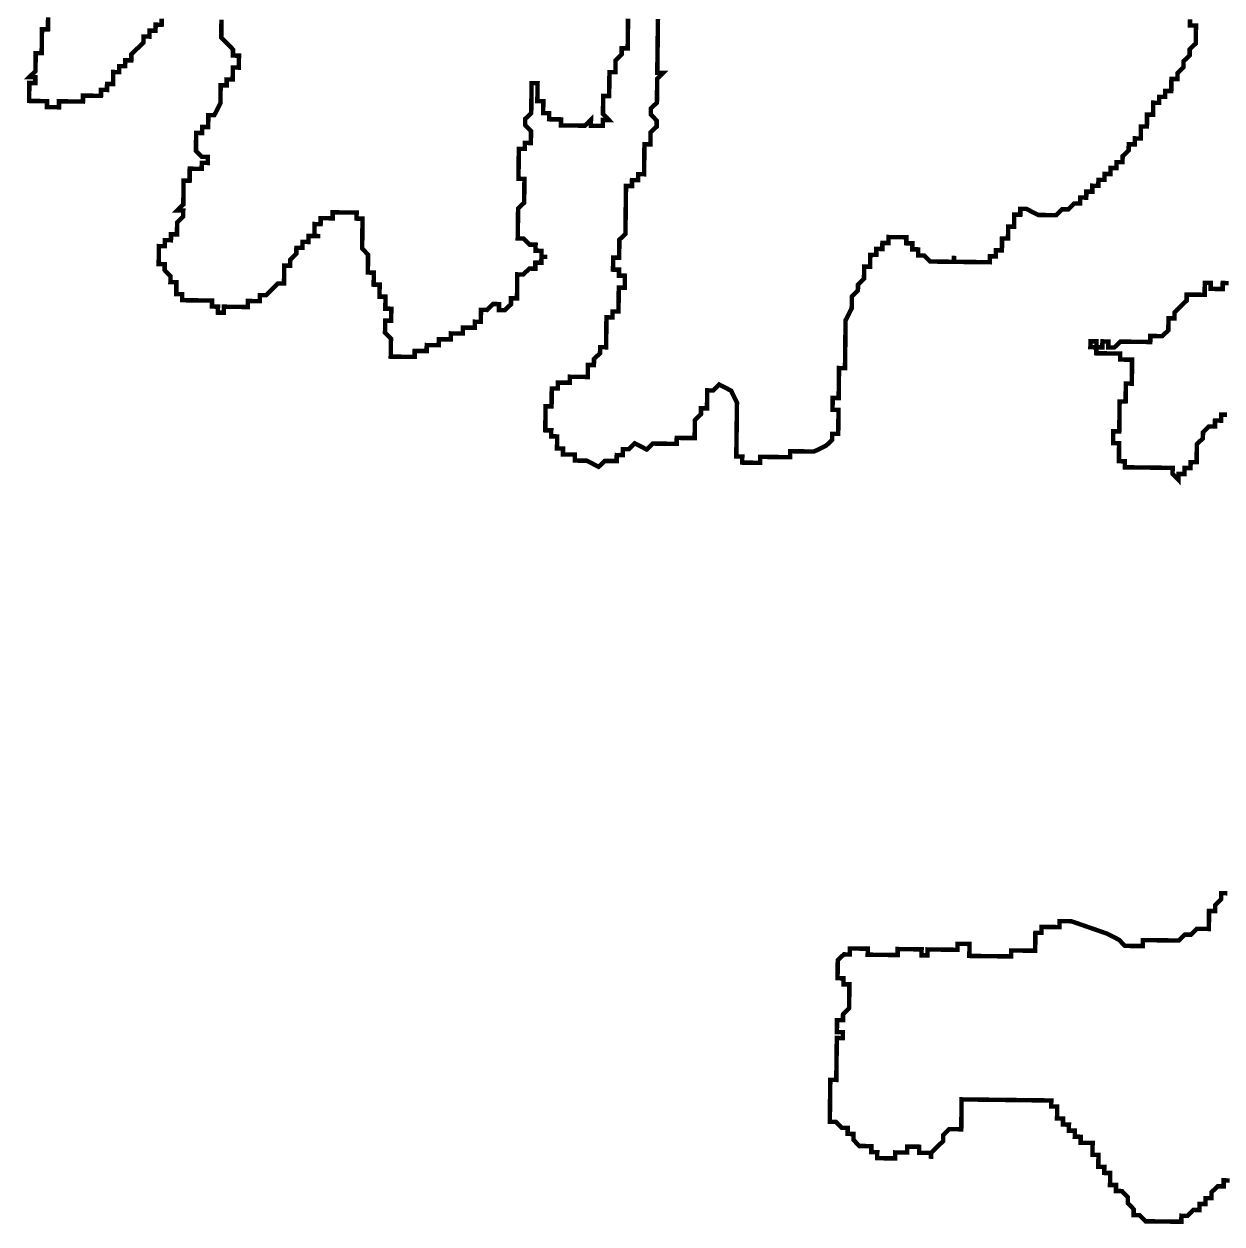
# Model space of a CAD drawing. Header units: metres. Extents: x 257673 to 289848, y 2129691 to 2228029.
# Drawn here: x 261139 to 261934, y 2181939 to 2182735 of the extents above; entities that cross this region are included whole.
import ezdxf

# ---------------------------------------------------------------- set-up
doc = ezdxf.new("R2010")
doc.units = ezdxf.units.M
doc.header["$MEASUREMENT"] = 0
doc.layers.add('HAZARDS LINE', color=1, linetype='Continuous')

msp = doc.modelspace()

# ---------------------------------------------------------------- linework, layer by layer
at = {"layer": 'HAZARDS LINE', "lineweight": 18}
for points in [[(261155.12, 2182739.53, 2.97, 2.97, 0), (261155.07, 2182735.56, 2.97, 2.97, 0), (261155.02, 2182731.6, 2.97, 2.97, 0), (261151.06, 2182731.65, 2.97, 2.97, 0), (261151.01, 2182727.68, 2.97, 2.97, 0), (261150.96, 2182723.71, 2.97, 2.97, 0), (261150.91, 2182719.75, 2.97, 2.97, 0), (261150.86, 2182715.78, 2.97, 2.97, 0), (261146.9, 2182715.83, 2.97, 2.97, 0), (261146.85, 2182711.87, 2.97, 2.97, 0), (261146.8, 2182707.9, 2.97, 2.97, 0), (261146.75, 2182703.93, 2.97, 2.97, 0), (261142.74, 2182700.02, 2.97, 2.97, 0), (261146.7, 2182699.97, 2.97, 2.97, 0), (261146.65, 2182696, 2.97, 2.97, 0), (261142.69, 2182696.05, 2.97, 2.97, 0), (261142.64, 2182692.08, 2.97, 2.97, 0), (261142.59, 2182688.12, 2.97, 2.97, 0), (261142.54, 2182684.15, 2.97, 2.97, 0), (261146.51, 2182684.1, 2.97, 2.97, 0), (261150.47, 2182684.05, 2.97, 2.97, 0), (261154.44, 2182684.01, 2.97, 2.97, 0), (261154.39, 2182680.04, 2.97, 2.97, 0), (261158.35, 2182679.99, 2.97, 2.97, 0), (261162.32, 2182679.94, 2.97, 2.97, 0), (261162.37, 2182683.91, 2.97, 2.97, 0), (261166.33, 2182683.86, 2.97, 2.97, 0), (261170.3, 2182683.81, 2.97, 2.97, 0), (261174.26, 2182683.76, 2.97, 2.97, 0), (261178.23, 2182683.72, 2.97, 2.97, 0), (261178.28, 2182687.68, 2.97, 2.97, 0), (261186.21, 2182687.58, 2.97, 2.97, 0), (261190.17, 2182687.54, 2.97, 2.97, 0), (261190.22, 2182691.5, 2.97, 2.97, 0), (261194.19, 2182691.45, 2.97, 2.97, 0), (261194.24, 2182695.42, 2.97, 2.97, 0), (261198.2, 2182695.37, 2.97, 2.97, 0), (261198.3, 2182703.3, 2.97, 2.97, 0), (261202.27, 2182703.25, 2.97, 2.97, 0), (261202.31, 2182707.22, 2.97, 2.97, 0), (261206.28, 2182707.17, 2.97, 2.97, 0), (261206.33, 2182711.14, 2.97, 2.97, 0), (261210.29, 2182711.09, 2.97, 2.97, 0), (261210.34, 2182715.05, 2.97, 2.97, 0), (261214.36, 2182718.97, 2.97, 2.97, 0), (261218.37, 2182722.89, 2.97, 2.97, 0), (261218.42, 2182726.86, 2.97, 2.97, 0), (261222.38, 2182726.81, 2.97, 2.97, 0), (261222.43, 2182730.77, 2.97, 2.97, 0), (261226.4, 2182730.72, 2.97, 2.97, 0), (261226.45, 2182734.69, 2.97, 2.97, 0), (261230.41, 2182734.64, 2.97, 2.97, 0), (261230.46, 2182738.61, 2.97, 2.97, 0)], [(261270.11, 2182738.12, 2.97, 2.97, 0), (261270.06, 2182734.16, 2.97, 2.97, 0), (261270.02, 2182730.19, 2.97, 2.97, 0), (261269.97, 2182726.23, 2.97, 2.97, 0), (261277.8, 2182718.2, 2.97, 2.97, 0), (261277.75, 2182714.23, 2.97, 2.97, 0), (261281.72, 2182714.18, 2.97, 2.97, 0), (261281.67, 2182710.22, 2.97, 2.97, 0), (261281.62, 2182706.25, 2.97, 2.97, 0), (261277.66, 2182706.3, 2.97, 2.97, 0), (261277.61, 2182702.33, 2.97, 2.97, 0), (261277.56, 2182698.37, 2.97, 2.97, 0), (261273.59, 2182698.41, 2.97, 2.97, 0), (261273.54, 2182694.45, 2.97, 2.97, 0), (261269.58, 2182694.5, 2.97, 2.97, 0), (261269.53, 2182690.53, 2.97, 2.97, 0), (261269.48, 2182686.57, 2.97, 2.97, 0), (261269.43, 2182682.6, 2.97, 2.97, 0), (261265.37, 2182674.72, 2.97, 2.97, 0), (261261.41, 2182674.76, 2.97, 2.97, 0), (261261.31, 2182666.83, 2.97, 2.97, 0), (261257.34, 2182666.88, 2.97, 2.97, 0), (261257.29, 2182662.91, 2.97, 2.97, 0), (261253.33, 2182662.96, 2.97, 2.97, 0), (261253.28, 2182659, 2.97, 2.97, 0), (261253.23, 2182655.03, 2.97, 2.97, 0), (261253.18, 2182651.07, 2.97, 2.97, 0), (261257.1, 2182647.05, 2.97, 2.97, 0), (261261.07, 2182647, 2.97, 2.97, 0), (261261.02, 2182643.04, 2.97, 2.97, 0), (261257.05, 2182643.08, 2.97, 2.97, 0), (261257, 2182639.12, 2.97, 2.97, 0), (261253.04, 2182639.17, 2.97, 2.97, 0), (261249.07, 2182639.22, 2.97, 2.97, 0), (261249.02, 2182635.25, 2.97, 2.97, 0), (261248.98, 2182631.28, 2.97, 2.97, 0), (261245.01, 2182631.33, 2.97, 2.97, 0), (261244.96, 2182627.37, 2.97, 2.97, 0), (261244.91, 2182623.4, 2.97, 2.97, 0), (261244.86, 2182619.43, 2.97, 2.97, 0), (261244.82, 2182615.47, 2.97, 2.97, 0), (261240.8, 2182611.55, 2.97, 2.97, 0), (261244.77, 2182611.5, 2.97, 2.97, 0), (261244.72, 2182607.54, 2.97, 2.97, 0), (261240.71, 2182603.62, 2.97, 2.97, 0), (261240.66, 2182599.65, 2.97, 2.97, 0), (261240.61, 2182595.69, 2.97, 2.97, 0), (261236.64, 2182595.74, 2.97, 2.97, 0), (261236.59, 2182591.77, 2.97, 2.97, 0), (261232.63, 2182591.82, 2.97, 2.97, 0), (261232.58, 2182587.85, 2.97, 2.97, 0), (261228.62, 2182587.9, 2.97, 2.97, 0), (261228.57, 2182583.93, 2.97, 2.97, 0), (261228.52, 2182579.97, 2.97, 2.97, 0), (261228.47, 2182576, 2.97, 2.97, 0), (261232.43, 2182575.95, 2.97, 2.97, 0), (261232.39, 2182571.99, 2.97, 2.97, 0), (261236.3, 2182567.97, 2.97, 2.97, 0), (261236.25, 2182564.01, 2.97, 2.97, 0), (261240.22, 2182563.96, 2.97, 2.97, 0), (261240.17, 2182559.99, 2.97, 2.97, 0), (261240.12, 2182556.03, 2.97, 2.97, 0), (261244.09, 2182555.98, 2.97, 2.97, 0), (261244.04, 2182552.01, 2.97, 2.97, 0), (261251.97, 2182551.92, 2.97, 2.97, 0), (261255.94, 2182551.87, 2.97, 2.97, 0), (261259.9, 2182551.82, 2.97, 2.97, 0), (261263.87, 2182551.77, 2.97, 2.97, 0), (261263.82, 2182547.8, 2.97, 2.97, 0), (261267.78, 2182547.76, 2.97, 2.97, 0), (261267.73, 2182543.79, 2.97, 2.97, 0), (261271.7, 2182543.74, 2.97, 2.97, 0), (261271.75, 2182547.71, 2.97, 2.97, 0), (261275.71, 2182547.66, 2.97, 2.97, 0), (261279.68, 2182547.61, 2.97, 2.97, 0), (261283.64, 2182547.56, 2.97, 2.97, 0), (261287.61, 2182547.51, 2.97, 2.97, 0), (261287.66, 2182551.48, 2.97, 2.97, 0), (261291.62, 2182551.43, 2.97, 2.97, 0), (261295.59, 2182551.38, 2.97, 2.97, 0), (261295.64, 2182555.35, 2.97, 2.97, 0), (261299.6, 2182555.3, 2.97, 2.97, 0), (261303.62, 2182559.22, 2.97, 2.97, 0), (261307.63, 2182563.13, 2.97, 2.97, 0), (261311.6, 2182563.09, 2.97, 2.97, 0), (261311.65, 2182567.05, 2.97, 2.97, 0), (261311.69, 2182571.02, 2.97, 2.97, 0), (261311.74, 2182574.98, 2.97, 2.97, 0), (261315.71, 2182574.94, 2.97, 2.97, 0), (261315.76, 2182578.9, 2.97, 2.97, 0), (261319.77, 2182582.82, 2.97, 2.97, 0), (261319.82, 2182586.78, 2.97, 2.97, 0), (261323.78, 2182586.74, 2.97, 2.97, 0), (261323.83, 2182590.7, 2.97, 2.97, 0), (261327.8, 2182590.65, 2.97, 2.97, 0), (261327.85, 2182594.62, 2.97, 2.97, 0), (261331.81, 2182594.57, 2.97, 2.97, 0), (261335.78, 2182594.52, 2.97, 2.97, 0), (261331.81, 2182594.57, 2.97, 2.97, 0), (261331.86, 2182598.54, 2.97, 2.97, 0), (261331.91, 2182602.5, 2.97, 2.97, 0), (261335.87, 2182602.45, 2.97, 2.97, 0), (261335.92, 2182606.42, 2.97, 2.97, 0), (261339.89, 2182606.37, 2.97, 2.97, 0), (261343.85, 2182606.32, 2.97, 2.97, 0), (261343.9, 2182610.29, 2.97, 2.97, 0), (261347.87, 2182610.24, 2.97, 2.97, 0), (261351.83, 2182610.19, 2.97, 2.97, 0), (261355.8, 2182610.14, 2.97, 2.97, 0), (261359.76, 2182610.1, 2.97, 2.97, 0), (261359.71, 2182606.13, 2.97, 2.97, 0), (261363.68, 2182606.08, 2.97, 2.97, 0), (261363.63, 2182602.11, 2.97, 2.97, 0), (261363.58, 2182598.15, 2.97, 2.97, 0), (261363.53, 2182594.18, 2.97, 2.97, 0), (261363.49, 2182590.22, 2.97, 2.97, 0), (261363.44, 2182586.25, 2.97, 2.97, 0), (261367.35, 2182582.24, 2.97, 2.97, 0), (261367.31, 2182578.27, 2.97, 2.97, 0), (261367.26, 2182574.3, 2.97, 2.97, 0), (261367.21, 2182570.34, 2.97, 2.97, 0), (261371.17, 2182570.29, 2.97, 2.97, 0), (261371.13, 2182566.32, 2.97, 2.97, 0), (261371.08, 2182562.36, 2.97, 2.97, 0), (261375.04, 2182562.31, 2.97, 2.97, 0), (261374.99, 2182558.34, 2.97, 2.97, 0), (261374.95, 2182554.38, 2.97, 2.97, 0), (261378.91, 2182554.33, 2.97, 2.97, 0), (261378.86, 2182550.36, 2.97, 2.97, 0), (261378.81, 2182546.4, 2.97, 2.97, 0), (261382.78, 2182546.35, 2.97, 2.97, 0), (261382.73, 2182542.38, 2.97, 2.97, 0), (261382.68, 2182538.42, 2.97, 2.97, 0), (261378.72, 2182538.46, 2.97, 2.97, 0), (261378.67, 2182534.5, 2.97, 2.97, 0), (261378.62, 2182530.53, 2.97, 2.97, 0), (261382.54, 2182526.52, 2.97, 2.97, 0), (261382.49, 2182522.55, 2.97, 2.97, 0), (261382.44, 2182518.59, 2.97, 2.97, 0), (261382.39, 2182514.62, 2.97, 2.97, 0), (261386.36, 2182514.57, 2.97, 2.97, 0), (261390.32, 2182514.52, 2.97, 2.97, 0), (261394.29, 2182514.47, 2.97, 2.97, 0), (261398.25, 2182514.43, 2.97, 2.97, 0), (261398.3, 2182518.39, 2.97, 2.97, 0), (261402.27, 2182518.34, 2.97, 2.97, 0), (261406.23, 2182518.3, 2.97, 2.97, 0), (261406.28, 2182522.26, 2.97, 2.97, 0), (261410.25, 2182522.21, 2.97, 2.97, 0), (261414.21, 2182522.16, 2.97, 2.97, 0), (261414.26, 2182526.13, 2.97, 2.97, 0), (261418.22, 2182526.08, 2.97, 2.97, 0), (261422.19, 2182526.03, 2.97, 2.97, 0), (261422.24, 2182530, 2.97, 2.97, 0), (261426.2, 2182529.95, 2.97, 2.97, 0), (261430.17, 2182529.9, 2.97, 2.97, 0), (261430.22, 2182533.87, 2.97, 2.97, 0), (261434.18, 2182533.82, 2.97, 2.97, 0), (261438.15, 2182533.77, 2.97, 2.97, 0), (261438.2, 2182537.74, 2.97, 2.97, 0), (261442.16, 2182537.69, 2.97, 2.97, 0), (261442.21, 2182541.65, 2.97, 2.97, 0), (261442.26, 2182545.62, 2.97, 2.97, 0), (261446.22, 2182545.57, 2.97, 2.97, 0), (261450.24, 2182549.49, 2.97, 2.97, 0), (261454.2, 2182549.44, 2.97, 2.97, 0), (261454.16, 2182545.47, 2.97, 2.97, 0), (261458.12, 2182545.43, 2.97, 2.97, 0), (261462.13, 2182549.34, 2.97, 2.97, 0), (261462.18, 2182553.31, 2.97, 2.97, 0), (261466.15, 2182553.26, 2.97, 2.97, 0), (261466.2, 2182557.23, 2.97, 2.97, 0), (261466.25, 2182561.19, 2.97, 2.97, 0), (261466.29, 2182565.16, 2.97, 2.97, 0), (261466.34, 2182569.13, 2.97, 2.97, 0), (261470.31, 2182569.08, 2.97, 2.97, 0), (261474.32, 2182572.99, 2.97, 2.97, 0), (261478.29, 2182572.95, 2.97, 2.97, 0), (261478.34, 2182576.91, 2.97, 2.97, 0), (261482.3, 2182576.86, 2.97, 2.97, 0), (261482.35, 2182580.83, 2.97, 2.97, 0), (261486.32, 2182580.78, 2.97, 2.97, 0), (261482.35, 2182580.83, 2.97, 2.97, 0), (261482.4, 2182584.8, 2.97, 2.97, 0), (261478.43, 2182584.84, 2.97, 2.97, 0), (261478.48, 2182588.81, 2.97, 2.97, 0), (261474.52, 2182588.86, 2.97, 2.97, 0), (261470.6, 2182592.87, 2.97, 2.97, 0), (261466.63, 2182592.92, 2.97, 2.97, 0), (261466.68, 2182596.89, 2.97, 2.97, 0), (261466.73, 2182600.85, 2.97, 2.97, 0), (261466.78, 2182604.82, 2.97, 2.97, 0), (261466.83, 2182608.79, 2.97, 2.97, 0), (261466.88, 2182612.75, 2.97, 2.97, 0), (261470.89, 2182616.67, 2.97, 2.97, 0), (261470.94, 2182620.63, 2.97, 2.97, 0), (261470.99, 2182624.6, 2.97, 2.97, 0), (261471.04, 2182628.57, 2.97, 2.97, 0), (261471.08, 2182632.53, 2.97, 2.97, 0), (261467.12, 2182632.58, 2.97, 2.97, 0), (261467.17, 2182636.55, 2.97, 2.97, 0), (261467.22, 2182640.51, 2.97, 2.97, 0), (261467.26, 2182644.48, 2.97, 2.97, 0), (261467.31, 2182648.45, 2.97, 2.97, 0), (261467.36, 2182652.41, 2.97, 2.97, 0), (261471.33, 2182652.36, 2.97, 2.97, 0), (261471.38, 2182656.33, 2.97, 2.97, 0), (261475.34, 2182656.28, 2.97, 2.97, 0), (261475.39, 2182660.25, 2.97, 2.97, 0), (261475.44, 2182664.21, 2.97, 2.97, 0), (261471.52, 2182668.23, 2.97, 2.97, 0), (261471.57, 2182672.19, 2.97, 2.97, 0), (261475.58, 2182676.11, 2.97, 2.97, 0), (261475.63, 2182680.08, 2.97, 2.97, 0), (261475.68, 2182684.04, 2.97, 2.97, 0), (261475.73, 2182688.01, 2.97, 2.97, 0), (261475.78, 2182691.97, 2.97, 2.97, 0), (261475.83, 2182695.94, 2.97, 2.97, 0), (261479.79, 2182695.89, 2.97, 2.97, 0), (261479.74, 2182691.93, 2.97, 2.97, 0), (261479.69, 2182687.96, 2.97, 2.97, 0), (261479.65, 2182683.99, 2.97, 2.97, 0), (261483.61, 2182683.94, 2.97, 2.97, 0), (261483.56, 2182679.98, 2.97, 2.97, 0), (261483.51, 2182676.01, 2.97, 2.97, 0), (261487.48, 2182675.96, 2.97, 2.97, 0), (261487.43, 2182672, 2.97, 2.97, 0), (261491.4, 2182671.95, 2.97, 2.97, 0), (261495.36, 2182671.9, 2.97, 2.97, 0), (261495.31, 2182667.94, 2.97, 2.97, 0), (261499.28, 2182667.89, 2.97, 2.97, 0), (261503.24, 2182667.84, 2.97, 2.97, 0), (261507.21, 2182667.79, 2.97, 2.97, 0), (261511.17, 2182667.74, 2.97, 2.97, 0), (261515.19, 2182671.66, 2.97, 2.97, 0), (261515.14, 2182667.69, 2.97, 2.97, 0), (261519.11, 2182667.64, 2.97, 2.97, 0), (261523.07, 2182667.6, 2.97, 2.97, 0), (261523.12, 2182671.56, 2.97, 2.97, 0), (261527.08, 2182671.51, 2.97, 2.97, 0), (261523.17, 2182675.53, 2.97, 2.97, 0), (261523.22, 2182679.49, 2.97, 2.97, 0), (261523.27, 2182683.46, 2.97, 2.97, 0), (261523.31, 2182687.43, 2.97, 2.97, 0), (261527.28, 2182687.38, 2.97, 2.97, 0), (261527.33, 2182691.34, 2.97, 2.97, 0), (261527.38, 2182695.31, 2.97, 2.97, 0), (261527.42, 2182699.28, 2.97, 2.97, 0), (261527.47, 2182703.24, 2.97, 2.97, 0), (261531.44, 2182703.19, 2.97, 2.97, 0), (261531.49, 2182707.16, 2.97, 2.97, 0), (261531.54, 2182711.12, 2.97, 2.97, 0), (261535.55, 2182715.04, 2.97, 2.97, 0), (261535.6, 2182719.01, 2.97, 2.97, 0), (261539.56, 2182718.96, 2.97, 2.97, 0), (261539.61, 2182722.93, 2.97, 2.97, 0), (261539.66, 2182726.89, 2.97, 2.97, 0), (261539.71, 2182730.86, 2.97, 2.97, 0), (261539.76, 2182734.82, 2.97, 2.97, 0), (261539.81, 2182738.79, 2.97, 2.97, 0)], [(261559.63, 2182738.55, 2.97, 2.97, 0), (261559.58, 2182734.58, 2.97, 2.97, 0), (261559.54, 2182730.61, 2.97, 2.97, 0), (261559.49, 2182726.65, 2.97, 2.97, 0), (261559.44, 2182722.68, 2.97, 2.97, 0), (261559.39, 2182718.72, 2.97, 2.97, 0), (261559.34, 2182714.75, 2.97, 2.97, 0), (261559.29, 2182710.78, 2.97, 2.97, 0), (261559.24, 2182706.82, 2.97, 2.97, 0), (261559.2, 2182702.85, 2.97, 2.97, 0), (261563.16, 2182702.8, 2.97, 2.97, 0), (261559.15, 2182698.89, 2.97, 2.97, 0), (261559.1, 2182694.92, 2.97, 2.97, 0), (261559.05, 2182690.95, 2.97, 2.97, 0), (261559, 2182686.99, 2.97, 2.97, 0), (261558.95, 2182683.02, 2.97, 2.97, 0), (261554.94, 2182679.11, 2.97, 2.97, 0), (261554.89, 2182675.14, 2.97, 2.97, 0), (261558.81, 2182671.12, 2.97, 2.97, 0), (261558.76, 2182667.16, 2.97, 2.97, 0), (261554.75, 2182663.24, 2.97, 2.97, 0), (261554.7, 2182659.28, 2.97, 2.97, 0), (261554.65, 2182655.31, 2.97, 2.97, 0), (261550.68, 2182655.36, 2.97, 2.97, 0), (261550.63, 2182651.39, 2.97, 2.97, 0), (261550.59, 2182647.43, 2.97, 2.97, 0), (261550.54, 2182643.46, 2.97, 2.97, 0), (261550.49, 2182639.49, 2.97, 2.97, 0), (261550.44, 2182635.53, 2.97, 2.97, 0), (261546.48, 2182635.58, 2.97, 2.97, 0), (261546.43, 2182631.61, 2.97, 2.97, 0), (261542.46, 2182631.66, 2.97, 2.97, 0), (261542.41, 2182627.69, 2.97, 2.97, 0), (261538.45, 2182627.74, 2.97, 2.97, 0), (261538.4, 2182623.78, 2.97, 2.97, 0), (261538.35, 2182619.81, 2.97, 2.97, 0), (261538.3, 2182615.84, 2.97, 2.97, 0), (261538.25, 2182611.88, 2.97, 2.97, 0), (261538.2, 2182607.91, 2.97, 2.97, 0), (261538.16, 2182603.95, 2.97, 2.97, 0), (261538.11, 2182599.98, 2.97, 2.97, 0), (261538.06, 2182596.01, 2.97, 2.97, 0), (261534.05, 2182592.1, 2.97, 2.97, 0), (261534, 2182588.13, 2.97, 2.97, 0), (261533.95, 2182584.16, 2.97, 2.97, 0), (261533.9, 2182580.2, 2.97, 2.97, 0), (261529.93, 2182580.25, 2.97, 2.97, 0), (261529.89, 2182576.28, 2.97, 2.97, 0), (261529.84, 2182572.31, 2.97, 2.97, 0), (261533.8, 2182572.27, 2.97, 2.97, 0), (261533.75, 2182568.3, 2.97, 2.97, 0), (261537.72, 2182568.25, 2.97, 2.97, 0), (261537.67, 2182564.29, 2.97, 2.97, 0), (261537.62, 2182560.32, 2.97, 2.97, 0), (261533.66, 2182560.37, 2.97, 2.97, 0), (261533.61, 2182556.4, 2.97, 2.97, 0), (261533.56, 2182552.44, 2.97, 2.97, 0), (261533.51, 2182548.47, 2.97, 2.97, 0), (261533.46, 2182544.5, 2.97, 2.97, 0), (261529.5, 2182544.55, 2.97, 2.97, 0), (261529.45, 2182540.59, 2.97, 2.97, 0), (261525.48, 2182540.64, 2.97, 2.97, 0), (261525.43, 2182536.67, 2.97, 2.97, 0), (261525.39, 2182532.7, 2.97, 2.97, 0), (261525.34, 2182528.74, 2.97, 2.97, 0), (261525.29, 2182524.77, 2.97, 2.97, 0), (261525.24, 2182520.81, 2.97, 2.97, 0), (261521.28, 2182520.85, 2.97, 2.97, 0), (261521.23, 2182516.89, 2.97, 2.97, 0), (261517.21, 2182512.97, 2.97, 2.97, 0), (261517.16, 2182509, 2.97, 2.97, 0), (261513.2, 2182509.05, 2.97, 2.97, 0), (261513.15, 2182505.09, 2.97, 2.97, 0), (261513.1, 2182501.12, 2.97, 2.97, 0), (261509.14, 2182501.17, 2.97, 2.97, 0), (261501.21, 2182501.27, 2.97, 2.97, 0), (261501.16, 2182497.3, 2.97, 2.97, 0), (261497.19, 2182497.35, 2.97, 2.97, 0), (261493.23, 2182497.4, 2.97, 2.97, 0), (261493.18, 2182493.43, 2.97, 2.97, 0), (261489.21, 2182493.48, 2.97, 2.97, 0), (261489.16, 2182489.51, 2.97, 2.97, 0), (261489.12, 2182485.55, 2.97, 2.97, 0), (261489.07, 2182481.58, 2.97, 2.97, 0), (261485.1, 2182481.63, 2.97, 2.97, 0), (261485.05, 2182477.66, 2.97, 2.97, 0), (261485, 2182473.7, 2.97, 2.97, 0), (261484.96, 2182469.73, 2.97, 2.97, 0), (261484.91, 2182465.77, 2.97, 2.97, 0), (261488.87, 2182465.72, 2.97, 2.97, 0), (261488.82, 2182461.75, 2.97, 2.97, 0), (261492.79, 2182461.7, 2.97, 2.97, 0), (261492.74, 2182457.74, 2.97, 2.97, 0), (261492.69, 2182453.77, 2.97, 2.97, 0), (261496.66, 2182453.72, 2.97, 2.97, 0), (261496.61, 2182449.76, 2.97, 2.97, 0), (261504.54, 2182449.66, 2.97, 2.97, 0), (261504.49, 2182445.69, 2.97, 2.97, 0), (261508.46, 2182445.65, 2.97, 2.97, 0), (261512.42, 2182445.6, 2.97, 2.97, 0), (261520.3, 2182441.53, 2.97, 2.97, 0), (261524.32, 2182445.45, 2.97, 2.97, 0), (261528.28, 2182445.4, 2.97, 2.97, 0), (261532.25, 2182445.35, 2.97, 2.97, 0), (261532.3, 2182449.32, 2.97, 2.97, 0), (261536.26, 2182449.27, 2.97, 2.97, 0), (261536.31, 2182453.24, 2.97, 2.97, 0), (261540.28, 2182453.19, 2.97, 2.97, 0), (261544.29, 2182457.11, 2.97, 2.97, 0), (261552.17, 2182453.04, 2.97, 2.97, 0), (261556.19, 2182456.96, 2.97, 2.97, 0), (261560.15, 2182456.91, 2.97, 2.97, 0), (261564.12, 2182456.86, 2.97, 2.97, 0), (261568.08, 2182456.82, 2.97, 2.97, 0), (261572.05, 2182456.77, 2.97, 2.97, 0), (261572.1, 2182460.73, 2.97, 2.97, 0), (261576.06, 2182460.68, 2.97, 2.97, 0), (261580.03, 2182460.64, 2.97, 2.97, 0), (261583.99, 2182460.59, 2.97, 2.97, 0), (261584.04, 2182464.55, 2.97, 2.97, 0), (261584.09, 2182468.52, 2.97, 2.97, 0), (261584.14, 2182472.49, 2.97, 2.97, 0), (261588.15, 2182476.4, 2.97, 2.97, 0), (261588.2, 2182480.37, 2.97, 2.97, 0), (261592.17, 2182480.32, 2.97, 2.97, 0), (261592.22, 2182484.29, 2.97, 2.97, 0), (261592.26, 2182488.25, 2.97, 2.97, 0), (261592.31, 2182492.22, 2.97, 2.97, 0), (261596.28, 2182492.17, 2.97, 2.97, 0), (261600.29, 2182496.09, 2.97, 2.97, 0), (261608.17, 2182492.02, 2.97, 2.97, 0), (261612.04, 2182484.04, 2.97, 2.97, 0), (261611.99, 2182480.08, 2.97, 2.97, 0), (261611.94, 2182476.11, 2.97, 2.97, 0), (261611.9, 2182472.15, 2.97, 2.97, 0), (261611.85, 2182468.18, 2.97, 2.97, 0), (261611.8, 2182464.21, 2.97, 2.97, 0), (261611.75, 2182460.25, 2.97, 2.97, 0), (261611.7, 2182456.28, 2.97, 2.97, 0), (261611.65, 2182452.32, 2.97, 2.97, 0), (261611.61, 2182448.35, 2.97, 2.97, 0), (261615.57, 2182448.3, 2.97, 2.97, 0), (261615.52, 2182444.34, 2.97, 2.97, 0), (261619.49, 2182444.29, 2.97, 2.97, 0), (261623.45, 2182444.24, 2.97, 2.97, 0), (261627.42, 2182444.19, 2.97, 2.97, 0), (261627.47, 2182448.16, 2.97, 2.97, 0), (261631.43, 2182448.11, 2.97, 2.97, 0), (261639.36, 2182448.01, 2.97, 2.97, 0), (261643.33, 2182447.96, 2.97, 2.97, 0), (261647.29, 2182447.91, 2.97, 2.97, 0), (261647.34, 2182451.88, 2.97, 2.97, 0), (261651.31, 2182451.83, 2.97, 2.97, 0), (261655.27, 2182451.78, 2.97, 2.97, 0), (261659.24, 2182451.73, 2.97, 2.97, 0), (261663.2, 2182451.69, 2.97, 2.97, 0), (261671.18, 2182455.55, 2.97, 2.97, 0), (261675.2, 2182459.47, 2.97, 2.97, 0), (261675.25, 2182463.44, 2.97, 2.97, 0), (261679.21, 2182463.39, 2.97, 2.97, 0), (261679.26, 2182467.36, 2.97, 2.97, 0), (261679.31, 2182471.32, 2.97, 2.97, 0), (261679.36, 2182475.29, 2.97, 2.97, 0), (261679.4, 2182479.25, 2.97, 2.97, 0), (261675.44, 2182479.3, 2.97, 2.97, 0), (261675.49, 2182483.27, 2.97, 2.97, 0), (261675.54, 2182487.23, 2.97, 2.97, 0), (261679.5, 2182487.19, 2.97, 2.97, 0), (261679.55, 2182491.15, 2.97, 2.97, 0), (261679.6, 2182495.12, 2.97, 2.97, 0), (261679.65, 2182499.08, 2.97, 2.97, 0), (261679.7, 2182503.05, 2.97, 2.97, 0), (261679.74, 2182507.02, 2.97, 2.97, 0), (261683.71, 2182506.97, 2.97, 2.97, 0), (261683.76, 2182510.93, 2.97, 2.97, 0), (261683.81, 2182514.9, 2.97, 2.97, 0), (261683.86, 2182518.86, 2.97, 2.97, 0), (261683.9, 2182522.83, 2.97, 2.97, 0), (261683.95, 2182526.8, 2.97, 2.97, 0), (261684, 2182530.76, 2.97, 2.97, 0), (261684.05, 2182534.73, 2.97, 2.97, 0), (261684.1, 2182538.69, 2.97, 2.97, 0), (261688.16, 2182546.58, 2.97, 2.97, 0), (261688.21, 2182550.54, 2.97, 2.97, 0), (261688.26, 2182554.51, 2.97, 2.97, 0), (261692.27, 2182558.43, 2.97, 2.97, 0), (261692.32, 2182562.39, 2.97, 2.97, 0), (261696.33, 2182566.31, 2.97, 2.97, 0), (261696.38, 2182570.28, 2.97, 2.97, 0), (261696.43, 2182574.24, 2.97, 2.97, 0), (261700.4, 2182574.19, 2.97, 2.97, 0), (261700.44, 2182578.16, 2.97, 2.97, 0), (261700.49, 2182582.13, 2.97, 2.97, 0), (261704.46, 2182582.08, 2.97, 2.97, 0), (261704.51, 2182586.04, 2.97, 2.97, 0), (261708.47, 2182586, 2.97, 2.97, 0), (261708.52, 2182589.96, 2.97, 2.97, 0), (261712.49, 2182589.91, 2.97, 2.97, 0), (261712.53, 2182593.88, 2.97, 2.97, 0), (261716.5, 2182593.83, 2.97, 2.97, 0), (261720.47, 2182593.78, 2.97, 2.97, 0), (261724.43, 2182593.73, 2.97, 2.97, 0), (261724.38, 2182589.77, 2.97, 2.97, 0), (261728.35, 2182589.72, 2.97, 2.97, 0), (261728.3, 2182585.75, 2.97, 2.97, 0), (261732.26, 2182585.7, 2.97, 2.97, 0), (261732.22, 2182581.74, 2.97, 2.97, 0), (261736.18, 2182581.69, 2.97, 2.97, 0), (261740.1, 2182577.68, 2.97, 2.97, 0), (261744.06, 2182577.63, 2.97, 2.97, 0), (261748.03, 2182577.58, 2.97, 2.97, 0), (261751.99, 2182577.53, 2.97, 2.97, 0), (261755.96, 2182577.48, 2.97, 2.97, 0), (261756.01, 2182581.45, 2.97, 2.97, 0), (261755.96, 2182577.48, 2.97, 2.97, 0), (261759.93, 2182577.43, 2.97, 2.97, 0), (261763.89, 2182577.38, 2.97, 2.97, 0), (261767.86, 2182577.34, 2.97, 2.97, 0), (261771.82, 2182577.29, 2.97, 2.97, 0), (261775.79, 2182577.24, 2.97, 2.97, 0), (261779.75, 2182577.19, 2.97, 2.97, 0), (261779.8, 2182581.16, 2.97, 2.97, 0), (261783.77, 2182581.11, 2.97, 2.97, 0), (261783.81, 2182585.07, 2.97, 2.97, 0), (261787.78, 2182585.02, 2.97, 2.97, 0), (261787.83, 2182588.99, 2.97, 2.97, 0), (261787.88, 2182592.96, 2.97, 2.97, 0), (261791.84, 2182592.91, 2.97, 2.97, 0), (261791.89, 2182596.87, 2.97, 2.97, 0), (261791.94, 2182600.84, 2.97, 2.97, 0), (261795.9, 2182600.79, 2.97, 2.97, 0), (261795.95, 2182604.76, 2.97, 2.97, 0), (261796, 2182608.72, 2.97, 2.97, 0), (261799.97, 2182608.68, 2.97, 2.97, 0), (261800.02, 2182612.64, 2.97, 2.97, 0), (261803.98, 2182612.59, 2.97, 2.97, 0), (261811.86, 2182608.53, 2.97, 2.97, 0), (261815.83, 2182608.48, 2.97, 2.97, 0), (261819.79, 2182608.43, 2.97, 2.97, 0), (261823.76, 2182608.38, 2.97, 2.97, 0), (261827.77, 2182612.3, 2.97, 2.97, 0), (261831.74, 2182612.25, 2.97, 2.97, 0), (261835.75, 2182616.17, 2.97, 2.97, 0), (261839.72, 2182616.12, 2.97, 2.97, 0), (261839.77, 2182620.09, 2.97, 2.97, 0), (261843.73, 2182620.04, 2.97, 2.97, 0), (261843.78, 2182624.01, 2.97, 2.97, 0), (261847.75, 2182623.96, 2.97, 2.97, 0), (261847.79, 2182627.92, 2.97, 2.97, 0), (261851.76, 2182627.87, 2.97, 2.97, 0), (261851.81, 2182631.84, 2.97, 2.97, 0), (261855.77, 2182631.79, 2.97, 2.97, 0), (261855.82, 2182635.76, 2.97, 2.97, 0), (261859.79, 2182635.71, 2.97, 2.97, 0), (261859.84, 2182639.68, 2.97, 2.97, 0), (261863.8, 2182639.63, 2.97, 2.97, 0), (261863.85, 2182643.59, 2.97, 2.97, 0), (261867.81, 2182643.54, 2.97, 2.97, 0), (261867.86, 2182647.51, 2.97, 2.97, 0), (261871.88, 2182651.43, 2.97, 2.97, 0), (261871.93, 2182655.39, 2.97, 2.97, 0), (261875.89, 2182655.35, 2.97, 2.97, 0), (261875.94, 2182659.31, 2.97, 2.97, 0), (261879.91, 2182659.26, 2.97, 2.97, 0), (261879.95, 2182663.23, 2.97, 2.97, 0), (261880, 2182667.19, 2.97, 2.97, 0), (261883.97, 2182667.15, 2.97, 2.97, 0), (261884.02, 2182671.11, 2.97, 2.97, 0), (261884.06, 2182675.08, 2.97, 2.97, 0), (261888.03, 2182675.03, 2.97, 2.97, 0), (261888.08, 2182679, 2.97, 2.97, 0), (261888.13, 2182682.96, 2.97, 2.97, 0), (261892.09, 2182682.91, 2.97, 2.97, 0), (261892.14, 2182686.88, 2.97, 2.97, 0), (261896.11, 2182686.83, 2.97, 2.97, 0), (261896.15, 2182690.8, 2.97, 2.97, 0), (261900.12, 2182690.75, 2.97, 2.97, 0), (261900.17, 2182694.71, 2.97, 2.97, 0), (261900.22, 2182698.68, 2.97, 2.97, 0), (261904.18, 2182698.63, 2.97, 2.97, 0), (261904.23, 2182702.6, 2.97, 2.97, 0), (261908.24, 2182706.51, 2.97, 2.97, 0), (261908.29, 2182710.48, 2.97, 2.97, 0), (261912.31, 2182714.4, 2.97, 2.97, 0), (261912.36, 2182718.36, 2.97, 2.97, 0), (261916.37, 2182722.28, 2.97, 2.97, 0), (261916.42, 2182726.25, 2.97, 2.97, 0), (261916.47, 2182730.21, 2.97, 2.97, 0), (261916.52, 2182734.18, 2.97, 2.97, 0), (261912.55, 2182734.23, 2.97, 2.97, 0), (261912.6, 2182738.19, 2.97, 2.97, 0)], [(261938.22, 2182563.35, 2.97, 2.97, 0), (261934.26, 2182563.4, 2.97, 2.97, 0), (261934.21, 2182559.43, 2.97, 2.97, 0), (261930.24, 2182559.48, 2.97, 2.97, 0), (261926.28, 2182559.53, 2.97, 2.97, 0), (261926.32, 2182563.5, 2.97, 2.97, 0), (261922.36, 2182563.54, 2.97, 2.97, 0), (261922.31, 2182559.58, 2.97, 2.97, 0), (261922.26, 2182555.61, 2.97, 2.97, 0), (261918.3, 2182555.66, 2.97, 2.97, 0), (261914.33, 2182555.71, 2.97, 2.97, 0), (261910.37, 2182555.76, 2.97, 2.97, 0), (261910.32, 2182551.79, 2.97, 2.97, 0), (261906.3, 2182547.88, 2.97, 2.97, 0), (261902.29, 2182543.96, 2.97, 2.97, 0), (261902.24, 2182539.99, 2.97, 2.97, 0), (261898.28, 2182540.04, 2.97, 2.97, 0), (261898.23, 2182536.07, 2.97, 2.97, 0), (261898.18, 2182532.11, 2.97, 2.97, 0), (261894.16, 2182528.19, 2.97, 2.97, 0), (261890.2, 2182528.24, 2.97, 2.97, 0), (261886.23, 2182528.29, 2.97, 2.97, 0), (261886.19, 2182524.32, 2.97, 2.97, 0), (261882.22, 2182524.37, 2.97, 2.97, 0), (261878.25, 2182524.42, 2.97, 2.97, 0), (261874.29, 2182524.47, 2.97, 2.97, 0), (261870.32, 2182524.52, 2.97, 2.97, 0), (261866.36, 2182524.56, 2.97, 2.97, 0), (261862.34, 2182520.65, 2.97, 2.97, 0), (261858.38, 2182520.7, 2.97, 2.97, 0), (261858.43, 2182524.66, 2.97, 2.97, 0), (261854.46, 2182524.71, 2.97, 2.97, 0), (261854.41, 2182520.74, 2.97, 2.97, 0), (261850.45, 2182520.79, 2.97, 2.97, 0), (261850.5, 2182524.76, 2.97, 2.97, 0), (261846.53, 2182524.81, 2.97, 2.97, 0), (261846.48, 2182520.84, 2.97, 2.97, 0), (261850.45, 2182520.79, 2.97, 2.97, 0), (261850.4, 2182516.83, 2.97, 2.97, 0), (261854.37, 2182516.78, 2.97, 2.97, 0), (261858.33, 2182516.73, 2.97, 2.97, 0), (261862.3, 2182516.68, 2.97, 2.97, 0), (261866.26, 2182516.63, 2.97, 2.97, 0), (261866.21, 2182512.67, 2.97, 2.97, 0), (261870.18, 2182512.62, 2.97, 2.97, 0), (261874.14, 2182512.57, 2.97, 2.97, 0), (261874.1, 2182508.6, 2.97, 2.97, 0), (261874.05, 2182504.64, 2.97, 2.97, 0), (261874, 2182500.67, 2.97, 2.97, 0), (261873.95, 2182496.71, 2.97, 2.97, 0), (261869.98, 2182496.75, 2.97, 2.97, 0), (261869.94, 2182492.79, 2.97, 2.97, 0), (261869.89, 2182488.82, 2.97, 2.97, 0), (261869.84, 2182484.86, 2.97, 2.97, 0), (261865.87, 2182484.9, 2.97, 2.97, 0), (261865.83, 2182480.94, 2.97, 2.97, 0), (261865.78, 2182476.97, 2.97, 2.97, 0), (261865.73, 2182473.01, 2.97, 2.97, 0), (261865.68, 2182469.04, 2.97, 2.97, 0), (261865.63, 2182465.07, 2.97, 2.97, 0), (261861.67, 2182465.12, 2.97, 2.97, 0), (261861.62, 2182461.16, 2.97, 2.97, 0), (261861.57, 2182457.19, 2.97, 2.97, 0), (261865.53, 2182457.14, 2.97, 2.97, 0), (261865.49, 2182453.18, 2.97, 2.97, 0), (261865.44, 2182449.21, 2.97, 2.97, 0), (261865.39, 2182445.24, 2.97, 2.97, 0), (261869.35, 2182445.2, 2.97, 2.97, 0), (261869.31, 2182441.23, 2.97, 2.97, 0), (261873.27, 2182441.18, 2.97, 2.97, 0), (261877.24, 2182441.13, 2.97, 2.97, 0), (261881.2, 2182441.08, 2.97, 2.97, 0), (261885.17, 2182441.04, 2.97, 2.97, 0), (261889.13, 2182440.99, 2.97, 2.97, 0), (261897.06, 2182440.89, 2.97, 2.97, 0), (261901.03, 2182440.84, 2.97, 2.97, 0), (261900.98, 2182436.88, 2.97, 2.97, 0), (261904.9, 2182432.86, 2.97, 2.97, 0), (261904.94, 2182436.83, 2.97, 2.97, 0), (261908.91, 2182436.78, 2.97, 2.97, 0), (261908.96, 2182440.74, 2.97, 2.97, 0), (261912.92, 2182440.7, 2.97, 2.97, 0), (261912.97, 2182444.66, 2.97, 2.97, 0), (261916.94, 2182444.61, 2.97, 2.97, 0), (261916.99, 2182448.58, 2.97, 2.97, 0), (261917.03, 2182452.55, 2.97, 2.97, 0), (261917.08, 2182456.51, 2.97, 2.97, 0), (261921.1, 2182460.43, 2.97, 2.97, 0), (261921.15, 2182464.4, 2.97, 2.97, 0), (261925.16, 2182468.31, 2.97, 2.97, 0), (261929.13, 2182468.26, 2.97, 2.97, 0), (261929.17, 2182472.23, 2.97, 2.97, 0), (261933.14, 2182472.18, 2.97, 2.97, 0), (261933.19, 2182476.15, 2.97, 2.97, 0), (261937.15, 2182476.1, 2.97, 2.97, 0)], [(261937.24, 2182158.77, 2.97, 2.97, 0), (261933.27, 2182158.82, 2.97, 2.97, 0), (261933.22, 2182154.85, 2.97, 2.97, 0), (261929.21, 2182150.94, 2.97, 2.97, 0), (261929.16, 2182146.97, 2.97, 2.97, 0), (261925.19, 2182147.02, 2.97, 2.97, 0), (261925.15, 2182143.05, 2.97, 2.97, 0), (261925.1, 2182139.09, 2.97, 2.97, 0), (261925.05, 2182135.12, 2.97, 2.97, 0), (261921.08, 2182135.17, 2.97, 2.97, 0), (261917.12, 2182135.22, 2.97, 2.97, 0), (261913.1, 2182131.3, 2.97, 2.97, 0), (261909.14, 2182131.35, 2.97, 2.97, 0), (261905.12, 2182127.43, 2.97, 2.97, 0), (261901.16, 2182127.48, 2.97, 2.97, 0), (261893.23, 2182127.58, 2.97, 2.97, 0), (261889.26, 2182127.63, 2.97, 2.97, 0), (261881.33, 2182127.72, 2.97, 2.97, 0), (261881.28, 2182123.76, 2.97, 2.97, 0), (261873.35, 2182123.85, 2.97, 2.97, 0), (261869.39, 2182123.9, 2.97, 2.97, 0), (261865.47, 2182127.92, 2.97, 2.97, 0), (261857.59, 2182131.98, 2.97, 2.97, 0), (261833.89, 2182140.2, 2.97, 2.97, 0), (261829.93, 2182140.25, 2.97, 2.97, 0), (261825.96, 2182140.3, 2.97, 2.97, 0), (261825.91, 2182136.33, 2.97, 2.97, 0), (261821.95, 2182136.38, 2.97, 2.97, 0), (261817.98, 2182136.43, 2.97, 2.97, 0), (261814.02, 2182136.48, 2.97, 2.97, 0), (261813.97, 2182132.51, 2.97, 2.97, 0), (261810, 2182132.56, 2.97, 2.97, 0), (261809.96, 2182128.6, 2.97, 2.97, 0), (261809.91, 2182124.63, 2.97, 2.97, 0), (261809.86, 2182120.66, 2.97, 2.97, 0), (261805.89, 2182120.71, 2.97, 2.97, 0), (261801.93, 2182120.76, 2.97, 2.97, 0), (261797.96, 2182120.81, 2.97, 2.97, 0), (261794, 2182120.86, 2.97, 2.97, 0), (261793.95, 2182116.89, 2.97, 2.97, 0), (261789.98, 2182116.94, 2.97, 2.97, 0), (261786.02, 2182116.99, 2.97, 2.97, 0), (261782.05, 2182117.04, 2.97, 2.97, 0), (261774.12, 2182117.13, 2.97, 2.97, 0), (261770.16, 2182117.18, 2.97, 2.97, 0), (261766.19, 2182117.23, 2.97, 2.97, 0), (261766.24, 2182121.2, 2.97, 2.97, 0), (261766.29, 2182125.16, 2.97, 2.97, 0), (261762.32, 2182125.21, 2.97, 2.97, 0), (261758.36, 2182125.26, 2.97, 2.97, 0), (261758.31, 2182121.3, 2.97, 2.97, 0), (261750.38, 2182121.39, 2.97, 2.97, 0), (261746.41, 2182121.44, 2.97, 2.97, 0), (261742.45, 2182121.49, 2.97, 2.97, 0), (261738.48, 2182121.54, 2.97, 2.97, 0), (261738.43, 2182117.57, 2.97, 2.97, 0), (261734.47, 2182117.62, 2.97, 2.97, 0), (261734.52, 2182121.59, 2.97, 2.97, 0), (261730.55, 2182121.63, 2.97, 2.97, 0), (261726.59, 2182121.68, 2.97, 2.97, 0), (261722.62, 2182121.73, 2.97, 2.97, 0), (261718.66, 2182121.78, 2.97, 2.97, 0), (261718.61, 2182117.81, 2.97, 2.97, 0), (261714.64, 2182117.86, 2.97, 2.97, 0), (261710.68, 2182117.91, 2.97, 2.97, 0), (261706.71, 2182117.96, 2.97, 2.97, 0), (261702.75, 2182118.01, 2.97, 2.97, 0), (261698.78, 2182118.06, 2.97, 2.97, 0), (261698.83, 2182122.02, 2.97, 2.97, 0), (261694.86, 2182122.07, 2.97, 2.97, 0), (261690.9, 2182122.12, 2.97, 2.97, 0), (261686.93, 2182122.17, 2.97, 2.97, 0), (261686.88, 2182118.2, 2.97, 2.97, 0), (261682.92, 2182118.25, 2.97, 2.97, 0), (261678.91, 2182114.33, 2.97, 2.97, 0), (261678.86, 2182110.37, 2.97, 2.97, 0), (261678.81, 2182106.4, 2.97, 2.97, 0), (261678.76, 2182102.44, 2.97, 2.97, 0), (261682.72, 2182102.39, 2.97, 2.97, 0), (261682.68, 2182098.42, 2.97, 2.97, 0), (261686.64, 2182098.37, 2.97, 2.97, 0), (261686.59, 2182094.41, 2.97, 2.97, 0), (261686.54, 2182090.44, 2.97, 2.97, 0), (261686.5, 2182086.47, 2.97, 2.97, 0), (261686.45, 2182082.51, 2.97, 2.97, 0), (261682.43, 2182078.59, 2.97, 2.97, 0), (261682.39, 2182074.63, 2.97, 2.97, 0), (261678.42, 2182074.67, 2.97, 2.97, 0), (261678.37, 2182070.71, 2.97, 2.97, 0), (261678.32, 2182066.74, 2.97, 2.97, 0), (261682.29, 2182066.69, 2.97, 2.97, 0), (261682.24, 2182062.73, 2.97, 2.97, 0), (261678.27, 2182062.78, 2.97, 2.97, 0), (261678.23, 2182058.81, 2.97, 2.97, 0), (261678.18, 2182054.84, 2.97, 2.97, 0), (261678.13, 2182050.88, 2.97, 2.97, 0), (261678.08, 2182046.91, 2.97, 2.97, 0), (261678.03, 2182042.95, 2.97, 2.97, 0), (261677.98, 2182038.98, 2.97, 2.97, 0), (261677.93, 2182035.01, 2.97, 2.97, 0), (261673.97, 2182035.06, 2.97, 2.97, 0), (261673.92, 2182031.1, 2.97, 2.97, 0), (261673.87, 2182027.13, 2.97, 2.97, 0), (261673.82, 2182023.16, 2.97, 2.97, 0), (261673.77, 2182019.2, 2.97, 2.97, 0), (261673.73, 2182015.23, 2.97, 2.97, 0), (261673.68, 2182011.27, 2.97, 2.97, 0), (261673.63, 2182007.3, 2.97, 2.97, 0), (261677.59, 2182007.25, 2.97, 2.97, 0), (261681.51, 2182003.24, 2.97, 2.97, 0), (261685.48, 2182003.19, 2.97, 2.97, 0), (261685.43, 2181999.22, 2.97, 2.97, 0), (261689.39, 2181999.17, 2.97, 2.97, 0), (261689.35, 2181995.21, 2.97, 2.97, 0), (261693.26, 2181991.19, 2.97, 2.97, 0), (261697.23, 2181991.15, 2.97, 2.97, 0), (261701.19, 2181991.1, 2.97, 2.97, 0), (261701.14, 2181987.13, 2.97, 2.97, 0), (261705.11, 2181987.08, 2.97, 2.97, 0), (261705.06, 2181983.12, 2.97, 2.97, 0), (261709.03, 2181983.07, 2.97, 2.97, 0), (261712.99, 2181983.02, 2.97, 2.97, 0), (261716.96, 2181982.97, 2.97, 2.97, 0), (261717.01, 2181986.94, 2.97, 2.97, 0), (261720.97, 2181986.89, 2.97, 2.97, 0), (261724.94, 2181986.84, 2.97, 2.97, 0), (261724.98, 2181990.81, 2.97, 2.97, 0), (261728.95, 2181990.76, 2.97, 2.97, 0), (261732.92, 2181990.71, 2.97, 2.97, 0), (261732.87, 2181986.74, 2.97, 2.97, 0), (261736.83, 2181986.69, 2.97, 2.97, 0), (261740.8, 2181986.65, 2.97, 2.97, 0), (261740.75, 2181982.68, 2.97, 2.97, 0), (261740.8, 2181986.65, 2.97, 2.97, 0), (261744.81, 2181990.56, 2.97, 2.97, 0), (261748.83, 2181994.48, 2.97, 2.97, 0), (261748.87, 2181998.45, 2.97, 2.97, 0), (261752.89, 2182002.36, 2.97, 2.97, 0), (261756.85, 2182002.32, 2.97, 2.97, 0), (261760.82, 2182002.27, 2.97, 2.97, 0), (261760.87, 2182006.23, 2.97, 2.97, 0), (261760.92, 2182010.2, 2.97, 2.97, 0), (261760.96, 2182014.16, 2.97, 2.97, 0), (261761.01, 2182018.13, 2.97, 2.97, 0), (261761.06, 2182022.1, 2.97, 2.97, 0), (261765.03, 2182022.05, 2.97, 2.97, 0), (261768.99, 2182022, 2.97, 2.97, 0), (261772.96, 2182021.95, 2.97, 2.97, 0), (261776.92, 2182021.9, 2.97, 2.97, 0), (261780.89, 2182021.85, 2.97, 2.97, 0), (261784.85, 2182021.81, 2.97, 2.97, 0), (261788.82, 2182021.76, 2.97, 2.97, 0), (261792.78, 2182021.71, 2.97, 2.97, 0), (261796.75, 2182021.66, 2.97, 2.97, 0), (261800.71, 2182021.61, 2.97, 2.97, 0), (261804.68, 2182021.56, 2.97, 2.97, 0), (261808.65, 2182021.51, 2.97, 2.97, 0), (261812.61, 2182021.47, 2.97, 2.97, 0), (261820.54, 2182021.37, 2.97, 2.97, 0), (261820.49, 2182017.4, 2.97, 2.97, 0), (261824.46, 2182017.35, 2.97, 2.97, 0), (261824.41, 2182013.39, 2.97, 2.97, 0), (261824.36, 2182009.42, 2.97, 2.97, 0), (261828.33, 2182009.37, 2.97, 2.97, 0), (261828.28, 2182005.41, 2.97, 2.97, 0), (261832.24, 2182005.36, 2.97, 2.97, 0), (261832.2, 2182001.39, 2.97, 2.97, 0), (261836.16, 2182001.34, 2.97, 2.97, 0), (261836.11, 2181997.38, 2.97, 2.97, 0), (261840.08, 2181997.33, 2.97, 2.97, 0), (261840.03, 2181993.36, 2.97, 2.97, 0), (261843.99, 2181993.32, 2.97, 2.97, 0), (261847.96, 2181993.27, 2.97, 2.97, 0), (261847.91, 2181989.3, 2.97, 2.97, 0), (261847.86, 2181985.34, 2.97, 2.97, 0), (261851.83, 2181985.29, 2.97, 2.97, 0), (261851.78, 2181981.32, 2.97, 2.97, 0), (261851.73, 2181977.35, 2.97, 2.97, 0), (261855.7, 2181977.31, 2.97, 2.97, 0), (261855.65, 2181973.34, 2.97, 2.97, 0), (261859.61, 2181973.29, 2.97, 2.97, 0), (261859.56, 2181969.33, 2.97, 2.97, 0), (261859.52, 2181965.36, 2.97, 2.97, 0), (261863.48, 2181965.31, 2.97, 2.97, 0), (261863.43, 2181961.35, 2.97, 2.97, 0), (261867.4, 2181961.3, 2.97, 2.97, 0), (261871.31, 2181957.28, 2.97, 2.97, 0), (261871.27, 2181953.32, 2.97, 2.97, 0), (261875.18, 2181949.3, 2.97, 2.97, 0), (261875.13, 2181945.34, 2.97, 2.97, 0), (261879.1, 2181945.29, 2.97, 2.97, 0), (261883.02, 2181941.27, 2.97, 2.97, 0), (261886.98, 2181941.22, 2.97, 2.97, 0), (261890.95, 2181941.18, 2.97, 2.97, 0), (261894.91, 2181941.13, 2.97, 2.97, 0), (261898.88, 2181941.08, 2.97, 2.97, 0), (261902.84, 2181941.03, 2.97, 2.97, 0), (261906.81, 2181940.98, 2.97, 2.97, 0), (261906.86, 2181944.95, 2.97, 2.97, 0), (261910.82, 2181944.9, 2.97, 2.97, 0), (261914.84, 2181948.82, 2.97, 2.97, 0), (261918.8, 2181948.77, 2.97, 2.97, 0), (261918.85, 2181952.73, 2.97, 2.97, 0), (261922.82, 2181952.69, 2.97, 2.97, 0), (261922.86, 2181956.65, 2.97, 2.97, 0), (261926.83, 2181956.6, 2.97, 2.97, 0), (261926.88, 2181960.57, 2.97, 2.97, 0), (261930.89, 2181964.49, 2.97, 2.97, 0), (261934.86, 2181964.44, 2.97, 2.97, 0), (261934.91, 2181968.4, 2.97, 2.97, 0), (261938.87, 2181968.36, 2.97, 2.97, 0)]]:
    msp.add_lwpolyline(points, format="xyseb", dxfattribs=at)

doc.saveas('drawing.dxf')
